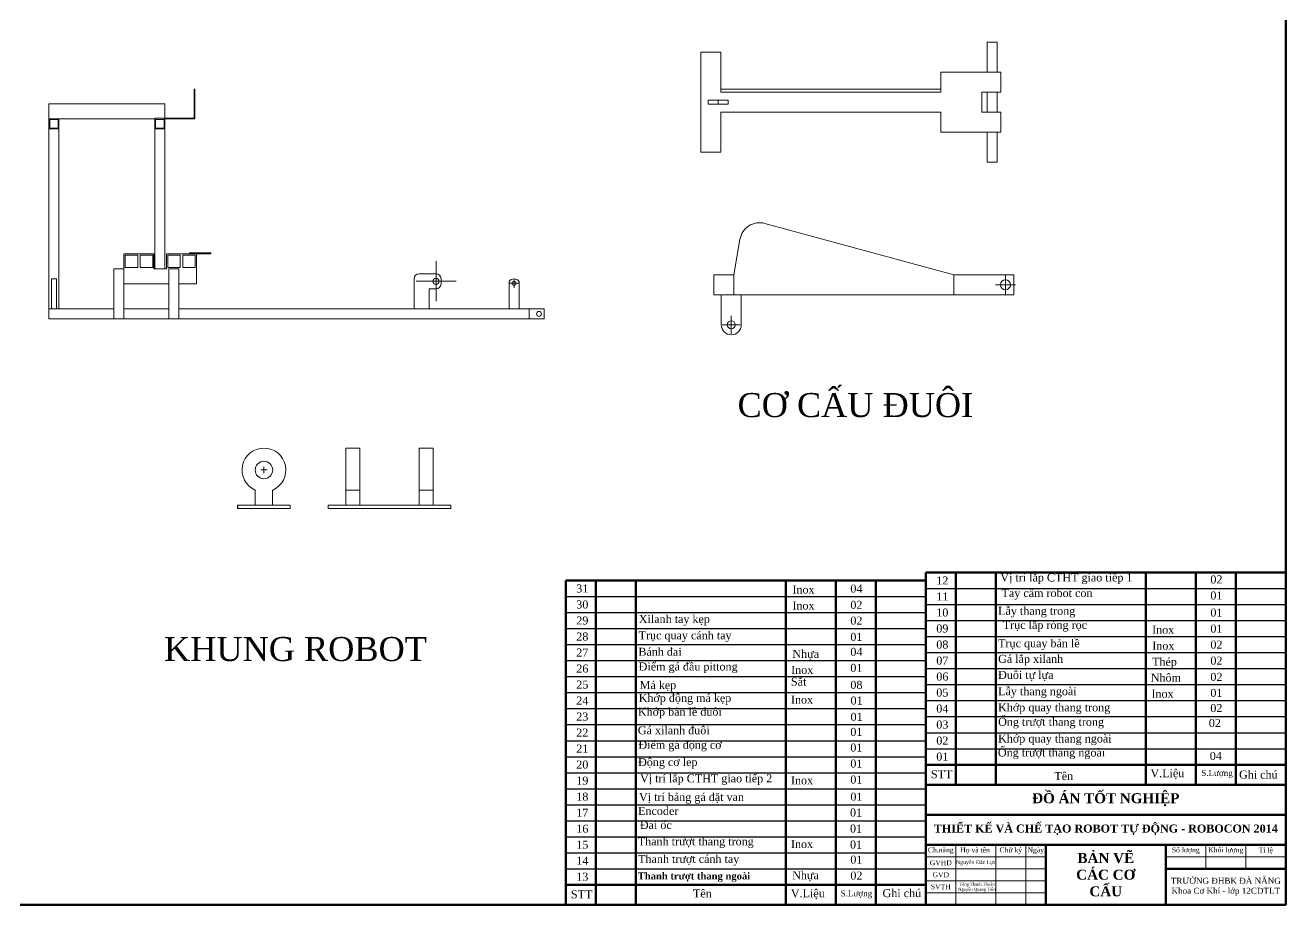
# Model space of a CAD drawing. Header units: millimetres. Extents: x -219 to 2642, y 0 to 2247.
# Drawn here: x 2012 to 2642, y 1100 to 1540 of the extents above; entities that cross this region are included whole.
import ezdxf

# ---------------------------------------------------------------- set-up
doc = ezdxf.new("R2010")
doc.units = ezdxf.units.MM
for name, color, linetype in [('dddd', 1, 'Continuous'), ('DUONGCINH', 1, 'Continuous'), ('TEXT', 1, 'Continuous')]:
    doc.layers.add(name, color=color, linetype=linetype)
doc.layers.add('NETCOBAN', color=1, linetype='Continuous', lineweight=20)
doc.styles.get("Standard").update_dxf_attribs({"font": 'times_0.ttf'})
doc.styles.add('style2', font='VTIMEN.TTF')

# ---------------------------------------------------------------- blocks, each defined once
blk = doc.blocks.new('SW_CENTERMARKSYMBOL_1')
at = {"color": 0, "linetype": 'Continuous', "lineweight": 0}
for p, q in [((0, 5), (0, 10)), ((-5, 0), (-10, 0)), ((0, 0), (-5, 0)), ((0, 0), (0, 5)), ((0, 0), (0, -5)), ((0, 0), (5, 0)), ((5, 0), (10, 0)), ((0, -5), (0, -10))]:
    blk.add_line(p, q, dxfattribs=at)
blk = doc.blocks.new('SW_CENTERMARKSYMBOL_2')
at = {"color": 0, "linetype": 'Continuous', "lineweight": 0}
for p, q in [((-1.25, 0), (-2.25, 0)), ((0, 0), (-1.25, 0)), ((0, 1.25), (0, 2.25)), ((0, 0), (0, 1.25)), ((0, 0), (0, -1.25)), ((0, 0), (1.25, 0)), ((1.25, 0), (2.25, 0)), ((0, -1.25), (0, -2.25))]:
    blk.add_line(p, q, dxfattribs=at)
blk = doc.blocks.new('SW_CENTERMARKSYMBOL_0')
at = {"color": 0, "linetype": 'Continuous', "lineweight": 0}
for p, q in [((-5, 0), (-9, 0)), ((0, 0), (-5, 0)), ((0, 5), (0, 9)), ((0, 0), (0, 5)), ((0, 0), (0, -5)), ((0, 0), (5, 0)), ((5, 0), (9, 0)), ((0, -5), (0, -9))]:
    blk.add_line(p, q, dxfattribs=at)

msp = doc.modelspace()

# ---------------------------------------------------------------- linework, layer by layer
at = {"color": 7, "linetype": 'Continuous', "lineweight": 20}
for p, q in [((2349.96, 1476.14), (2349.96, 1526.14)), ((2349.96, 1526.14), (2359.96, 1526.14)), ((2359.96, 1506.14), (2359.96, 1526.14)), ((2493.17, 1531.14), (2493.17, 1516.14)), ((2493.17, 1531.14), (2498.17, 1531.14)), ((2498.17, 1516.14), (2498.17, 1531.14)), ((2469.96, 1506.14), (2469.96, 1516.14)), ((2499.96, 1516.14), (2469.96, 1516.14)), ((2096.7, 1507.84), (2096.7, 1493.19)), ((2097.05, 1492.84), (2097.05, 1507.84)), ((2359.96, 1507.64), (2359.96, 1506.14)), ((2359.96, 1507.64), (2469.96, 1507.64)), ((2469.96, 1507.64), (2469.96, 1506.14)), ((2082.05, 1500.34), (2024.08, 1500.34)), ((2024.08, 1496.59), (2024.08, 1500.34)), ((2082.05, 1496.59), (2082.05, 1500.34)), ((2353.62, 1500.12), (2353.62, 1502.12)), ((2353.62, 1502.12), (2358.62, 1502.12)), ((2358.62, 1500.12), (2353.62, 1500.12)), ((2358.62, 1502.12), (2358.62, 1500.12)), ((2358.62, 1502.12), (2363.62, 1502.12)), ((2363.62, 1500.12), (2358.62, 1500.12)), ((2469.96, 1506.14), (2359.96, 1506.14)), ((2363.62, 1502.12), (2363.62, 1500.12)), ((2499.96, 1506.14), (2490.51, 1506.14)), ((2490.51, 1496.14), (2490.51, 1506.14)), ((2493.17, 1506.14), (2493.17, 1496.14)), ((2498.17, 1496.14), (2498.17, 1506.14)), ((2024.08, 1492.84), (2024.08, 1496.59)), ((2082.05, 1493.19), (2082.05, 1496.59)), ((2469.96, 1496.14), (2359.96, 1496.14)), ((2359.96, 1476.14), (2359.96, 1496.14)), ((2469.96, 1496.14), (2469.96, 1486.14)), ((2499.96, 1496.14), (2490.51, 1496.14)), ((2024.08, 1487.84), (2024.08, 1492.84)), ((2024.08, 1492.84), (2029.08, 1492.84)), ((2029.08, 1487.84), (2024.08, 1487.84)), ((2024.08, 1487.84), (2024.08, 1397.84)), ((2024.43, 1488.19), (2024.43, 1492.49)), ((2024.43, 1492.49), (2028.73, 1492.49)), ((2028.73, 1488.19), (2024.43, 1488.19)), ((2028.73, 1492.49), (2028.73, 1488.19)), ((2029.08, 1492.84), (2077.05, 1492.84)), ((2029.08, 1492.84), (2029.08, 1487.84)), ((2029.08, 1487.84), (2029.08, 1397.84)), ((2077.05, 1487.84), (2077.05, 1493.19)), ((2096.7, 1493.19), (2077.05, 1493.19)), ((2082.05, 1487.84), (2077.05, 1487.84)), ((2077.05, 1487.84), (2077.05, 1417.84)), ((2077.4, 1488.19), (2077.4, 1492.49)), ((2077.4, 1492.49), (2081.7, 1492.49)), ((2081.7, 1488.19), (2077.4, 1488.19)), ((2081.7, 1492.49), (2081.7, 1488.19)), ((2082.05, 1492.84), (2097.05, 1492.84)), ((2082.05, 1492.84), (2082.05, 1487.84)), ((2082.05, 1487.84), (2082.05, 1417.84)), ((2499.96, 1486.14), (2469.96, 1486.14)), ((2493.17, 1486.14), (2493.17, 1471.14)), ((2498.17, 1471.14), (2498.17, 1486.14)), ((2349.96, 1476.14), (2359.96, 1476.14)), ((2493.17, 1471.14), (2498.17, 1471.14)), ((2476.55, 1414.87), (2381.98, 1440.51)), ((2369.51, 1432.51), (2366.55, 1414.87)), ((2061.58, 1417.84), (2061.58, 1425.34)), ((2061.58, 1425.34), (2076.58, 1425.34)), ((2062.21, 1424.67), (2068.46, 1424.67)), ((2062.21, 1418.42), (2062.21, 1424.67)), ((2068.46, 1418.42), (2068.46, 1424.67)), ((2075.96, 1424.67), (2069.71, 1424.67)), ((2069.71, 1418.42), (2069.71, 1424.67)), ((2075.96, 1418.42), (2075.96, 1424.67)), ((2076.58, 1417.84), (2076.58, 1425.34)), ((2082.83, 1417.84), (2082.83, 1425.34)), ((2097.83, 1425.34), (2082.83, 1425.34)), ((2083.46, 1424.67), (2089.71, 1424.67)), ((2083.46, 1418.42), (2083.46, 1424.67)), ((2089.71, 1418.42), (2089.71, 1424.67)), ((2097.21, 1424.67), (2090.96, 1424.67)), ((2090.96, 1418.42), (2090.96, 1424.67)), ((2094.32, 1425.84), (2094.32, 1425.34)), ((2103.58, 1425.84), (2094.32, 1425.84)), ((2097.21, 1418.42), (2097.21, 1424.67)), ((2097.83, 1410.34), (2097.83, 1425.34)), ((2103.58, 1425.34), (2097.83, 1425.34)), ((2103.58, 1425.84), (2103.58, 1425.34)), ((2105.08, 1425.84), (2103.58, 1425.84)), ((2105.08, 1425.34), (2103.58, 1425.34)), ((2105.08, 1425.84), (2105.08, 1425.34)), ((2062.21, 1418.42), (2068.46, 1418.42)), ((2075.96, 1418.42), (2069.71, 1418.42)), ((2083.46, 1418.42), (2089.71, 1418.42)), ((2097.21, 1418.42), (2090.96, 1418.42)), ((2025.33, 1412.84), (2025.33, 1397.84)), ((2025.33, 1412.84), (2027.83, 1412.84)), ((2027.83, 1397.84), (2027.83, 1412.84)), ((2056.58, 1392.84), (2056.58, 1417.84)), ((2056.58, 1417.84), (2061.58, 1417.84)), ((2061.58, 1392.84), (2061.58, 1417.84)), ((2082.83, 1417.84), (2076.58, 1417.84)), ((2084.08, 1392.84), (2084.08, 1417.84)), ((2084.08, 1417.84), (2089.08, 1417.84)), ((2089.08, 1392.84), (2089.08, 1417.84)), ((2206.58, 1412.84), (2206.58, 1397.84)), ((2209.08, 1415.34), (2217.58, 1415.34)), ((2220.08, 1412.84), (2220.08, 1410.34)), ((2356.55, 1404.87), (2356.55, 1414.87)), ((2356.55, 1414.87), (2366.55, 1414.87)), ((2366.55, 1404.87), (2366.55, 1414.87)), ((2476.55, 1404.87), (2476.55, 1414.87)), ((2506.55, 1414.87), (2476.55, 1414.87)), ((2506.55, 1404.87), (2506.55, 1414.87)), ((2084.08, 1410.34), (2061.58, 1410.34)), ((2097.83, 1410.34), (2089.08, 1410.34)), ((2217.58, 1407.84), (2214.08, 1407.84)), ((2214.08, 1407.84), (2214.08, 1397.84)), ((2254.08, 1397.84), (2254.08, 1411.49)), ((2259.08, 1397.84), (2259.08, 1411.49)), ((2356.55, 1404.87), (2366.55, 1404.87)), ((2360.21, 1389.87), (2360.21, 1404.87)), ((2366.55, 1404.87), (2476.55, 1404.87)), ((2370.21, 1389.87), (2370.21, 1404.87)), ((2506.55, 1404.87), (2476.55, 1404.87)), ((2056.58, 1397.84), (2024.08, 1397.84)), ((2024.08, 1397.84), (2024.08, 1392.84)), ((2056.58, 1392.84), (2024.08, 1392.84)), ((2056.58, 1392.84), (2061.58, 1392.84)), ((2084.08, 1397.84), (2061.58, 1397.84)), ((2084.08, 1392.84), (2061.58, 1392.84)), ((2084.08, 1392.84), (2089.08, 1392.84)), ((2264.08, 1397.84), (2089.08, 1397.84)), ((2264.08, 1392.84), (2089.08, 1392.84)), ((2264.08, 1397.84), (2264.08, 1392.84)), ((2264.08, 1397.84), (2271.58, 1397.84)), ((2264.08, 1392.84), (2271.58, 1392.84)), ((2271.58, 1397.84), (2271.58, 1392.84))]:
    msp.add_line(p, q, dxfattribs=at)
at = {"lineweight": 20}
for p, q in [((2499.96, 1506.14), (2499.96, 1516.14)), ((2499.96, 1486.14), (2499.96, 1496.14))]:
    msp.add_line(p, q, dxfattribs=at)
at = {"color": 7, "linetype": 'Continuous', "lineweight": 15}
for p, q in [((2179.47, 1328.26), (2172.47, 1328.26)), ((2172.47, 1307.3), (2172.47, 1328.26)), ((2179.47, 1307.3), (2179.47, 1328.26)), ((2216.22, 1328.26), (2209.22, 1328.26)), ((2209.22, 1307.3), (2209.22, 1328.26)), ((2216.22, 1307.3), (2216.22, 1328.26)), ((2127.16, 1307.3), (2127.16, 1299.82)), ((2135.91, 1299.82), (2135.91, 1307.3)), ((2179.47, 1307.3), (2172.47, 1307.3)), ((2172.47, 1299.82), (2172.47, 1307.3)), ((2179.47, 1299.82), (2179.47, 1307.3)), ((2209.22, 1307.3), (2216.22, 1307.3)), ((2209.22, 1299.82), (2209.22, 1307.3)), ((2216.22, 1299.82), (2216.22, 1307.3)), ((2118.41, 1299.82), (2144.66, 1299.82)), ((2144.66, 1299.82), (2144.66, 1298.07)), ((2163.72, 1299.82), (2163.72, 1298.07)), ((2163.72, 1299.82), (2224.97, 1299.82)), ((2224.97, 1299.82), (2224.97, 1298.07)), ((2118.41, 1298.07), (2144.66, 1298.07)), ((2163.72, 1298.07), (2224.97, 1298.07))]:
    msp.add_line(p, q, dxfattribs=at)
for p, q in [((2118.41, 1299.82), (2118.41, 1298.07)), ((2282.44, 1230.06), (2462.44, 1230.09))]:
    msp.add_line(p, q)
at = {"color": 7, "linetype": 'Continuous', "lineweight": 20}
for centre, radius in [((2217.58, 1411.59), 1.6), ((2502.26, 1409.87), 2.5), ((2256.58, 1410.6), 1), ((2269.08, 1395.34), 1.25), ((2365.21, 1389.87), 2)]:
    msp.add_circle(centre, radius, dxfattribs=at)
at = {"color": 7, "linetype": 'Continuous', "lineweight": 15}
msp.add_circle((2131.54, 1317.32), 4.38, dxfattribs=at)
at = {"color": 7, "linetype": 'Continuous', "lineweight": 20}
for centre, radius, start, end in [((2379.37, 1430.86), 10, 74.82725, 170.47896), ((2209.08, 1412.84), 2.5, 90, 180), ((2217.58, 1412.84), 2.5, 0, 90), ((2256.58, 1409.85), 2.99, 33.20925, 146.79075), ((2217.58, 1410.34), 2.5, 270, 0), ((2365.21, 1389.87), 5, 180, 270), ((2365.21, 1389.87), 5, 270, 0)]:
    msp.add_arc(centre, radius, start, end, dxfattribs=at)
at = {"color": 7, "linetype": 'Continuous', "lineweight": 15}
msp.add_arc((2131.54, 1317.32), 10.94, 293.57818, 246.42182, dxfattribs=at)
at = {"layer": 'dddd', "lineweight": 70}
for p, q in [((2642.44, 1941.06), (2642.44, 1100.06)), ((2642.44, 1100.06), (1453.44, 1100.06))]:
    msp.add_line(p, q, dxfattribs=at)
at = {"layer": 'DUONGCINH', "lineweight": 50}
for p, q in [((2297.43, 1100.06), (2297.43, 1262.06)), ((2317.44, 1100.06), (2317.44, 1262.06)), ((2417.44, 1100.06), (2417.44, 1262.06)), ((2477.43, 1160.06), (2477.43, 1266.06)), ((2497.44, 1160.06), (2497.44, 1266.06)), ((2597.44, 1160.06), (2597.44, 1266.06)), ((2462.44, 1170.06), (2642.44, 1170.06)), ((2282.44, 1110.06), (2462.44, 1110.06))]:
    msp.add_line(p, q, dxfattribs=at)
at = {"layer": 'DUONGCINH'}
for p, q in [((2462.44, 1258.06), (2642.44, 1258.06)), ((2282.44, 1254.06), (2462.44, 1254.06)), ((2462.44, 1250.06), (2642.44, 1250.06)), ((2282.44, 1246.06), (2462.44, 1246.06)), ((2462.44, 1242.06), (2642.44, 1242.06)), ((2282.44, 1238.06), (2462.44, 1238.06)), ((2462.44, 1234.06), (2642.44, 1234.06)), ((2462.44, 1226.06), (2642.44, 1226.06)), ((2282.44, 1222.06), (2462.44, 1222.06)), ((2462.44, 1218.06), (2642.44, 1218.06)), ((2282.44, 1214.06), (2462.44, 1214.06)), ((2282.44, 1206.06), (2462.44, 1206.06)), ((2282.44, 1206.06), (2462.44, 1206.06)), ((2462.44, 1210.06), (2642.44, 1210.06)), ((2282.44, 1198.06), (2462.44, 1198.06)), ((2462.44, 1202.06), (2642.44, 1202.06)), ((2462.44, 1194.06), (2642.44, 1194.06)), ((2282.44, 1190.06), (2462.44, 1190.06)), ((2462.44, 1186.06), (2642.44, 1186.06)), ((2282.44, 1182.06), (2462.44, 1182.06)), ((2282.44, 1174.06), (2462.44, 1174.06)), ((2462.44, 1178.06), (2642.44, 1178.06)), ((2282.44, 1166.06), (2462.44, 1166.06)), ((2282.44, 1158.06), (2462.44, 1158.06)), ((2282.44, 1150.06), (2462.44, 1150.06)), ((2282.44, 1142.06), (2462.44, 1142.06)), ((2282.44, 1134.06), (2462.44, 1134.06)), ((2282.44, 1126.06), (2462.44, 1126.06)), ((2282.44, 1118.06), (2462.44, 1118.06))]:
    msp.add_line(p, q, dxfattribs=at)
at = {"layer": 'NETCOBAN', "lineweight": 50}
for p, q in [((2282.44, 1262.06), (2282.44, 1100.06)), ((2282.44, 1262.06), (2462.44, 1262.06)), ((2392.44, 1100.06), (2392.44, 1262.06)), ((2437.44, 1100.06), (2437.44, 1262.06)), ((2462.44, 1266.06), (2462.44, 1160.06)), ((2462.44, 1266.06), (2642.44, 1266.06)), ((2572.44, 1160.06), (2572.44, 1266.06)), ((2617.44, 1160.06), (2617.44, 1266.06)), ((2462.44, 1145.06), (2642.44, 1145.06)), ((2462.44, 1130.06), (2642.44, 1130.06)), ((2522.44, 1100.06), (2522.44, 1130.06)), ((2582.44, 1100.06), (2582.44, 1130.06)), ((2582.44, 1118.06), (2642.44, 1118.06))]:
    msp.add_line(p, q, dxfattribs=at)
at = {"layer": 'NETCOBAN'}
msp.add_line((2462.44, 1100.06), (2462.44, 1130.06), dxfattribs=at)
at = {"layer": 'NETCOBAN', "color": 3}
for p, q in [((2477.44, 1100.06), (2477.44, 1130.06)), ((2497.44, 1100.06), (2497.44, 1130.06)), ((2512.44, 1100.06), (2512.44, 1130.06)), ((2602.44, 1118.06), (2602.44, 1130.06)), ((2622.44, 1118.06), (2622.44, 1130.06)), ((2462.44, 1124.06), (2522.44, 1124.06)), ((2582.44, 1124.06), (2642.44, 1124.06)), ((2462.44, 1118.06), (2522.44, 1118.06)), ((2462.44, 1112.06), (2522.44, 1112.06)), ((2462.44, 1106.06), (2522.44, 1106.06))]:
    msp.add_line(p, q, dxfattribs=at)
at = {"layer": 'NETCOBAN', "lineweight": 50}
msp.add_lwpolyline([(2642.44, 1100.06), (2462.44, 1100.06), (2462.44, 1160.06), (2642.44, 1160.06)], close=True, dxfattribs=at)

# ---------------------------------------------------------------- block references
at = {"color": 7, "linetype": 'Continuous', "lineweight": 20}
for name, p in [('SW_CENTERMARKSYMBOL_1', (2217.58, 1411.59)), ('SW_CENTERMARKSYMBOL_2', (2256.58, 1410.6))]:
    msp.add_blockref(name, p, dxfattribs=at)
at = {"color": 7, "linetype": 'Continuous', "lineweight": 20, "xscale": 0.5, "yscale": 0.5, "zscale": 0.5, "rotation": 90}
for name, p in [('SW_CENTERMARKSYMBOL_1', (2502.26, 1409.87)), ('SW_CENTERMARKSYMBOL_0', (2365.21, 1389.87))]:
    msp.add_blockref(name, p, dxfattribs=at)
at = {"color": 7, "linetype": 'Continuous', "lineweight": 0, "xscale": 0.1749999999999545, "yscale": 0.1749999999999545, "zscale": 0.175}
msp.add_blockref('SW_CENTERMARKSYMBOL_0', (2131.54, 1317.32), dxfattribs=at)

# ---------------------------------------------------------------- texts
at = {"attachment_point": 1}
for s, width, insert, char_height in [(' Xilanh tay kẹp', 75, (2317.44, 1244.84), 4), (' Trục quay cánh tay', 75, (2317.35, 1236.68), 4), (' {\\H1.1429x;Bánh đai}', 75, (2317.44, 1228.48), 3.5), (' Điểm gá đầu pittong', 75, (2317.38, 1221.13), 4), (' Má kẹp', 75, (2317.91, 1211.85), 4), ('\\pi-3.5,l3.5;{\\fTimes New Roman|b1|i0|c0|p18; Thanh trượt thang ngoài}', 90.2385, (2317.13, 1116.2), 3.5)]:
    msp.add_mtext_dynamic_manual_height_columns(s, width=width, gutter_width=17.5, heights=[0], dxfattribs=dict(at, insert=insert, char_height=char_height))
at = {"layer": 'NETCOBAN', "attachment_point": 5}
for s, insert, char_height, width in [('{\\fTimes New Roman|b0|i0|c0|p18;CƠ CẤU ĐUÔI}', (2427.24, 1349.67), 12, 291.4021), ('{\\fTimes New Roman|b0|i0|c0|p18;KHUNG ROBOT}', (2147.32, 1227.78), 12, 291.4021), ('{\\fTimes New Roman|b1|i0|c0|p18;ĐỒ ÁN TỐT NGHIỆP}', (2552.44, 1152.56), 5, 180), ('{\\fTimes New Roman|b1|i0|c0|p18;THIẾT KẾ VÀ CHẾ TẠO ROBOT TỰ ĐỘNG - ROBOCON 2014}', (2552.44, 1137.56), 4, 171.4906), ('{\\fTimes New Roman|b0|i0|c0|p18;Ch.năng}', (2469.94, 1127.06), 2.5, 15), ('{\\fTimes New Roman|b0|i0|c0|p18;Họ và tên}', (2487.08, 1127.13), 2.5, 15), ('{\\fTimes New Roman|b0|i0|c0|p18;Số lượng} ', (2592.44, 1127.06), 2.5, 15.823), ('{\\fTimes New Roman|b0|i0|c0|p18;Khối lượng}', (2612.44, 1127.06), 2.5, 20), ('{\\fTimes New Roman|b0|i0|c0|p18;Tỉ lệ}', (2632.44, 1127.06), 2.5, 20), ('{\\fTimes New Roman|b0|i0|c0|p18;GVHD}', (2469.94, 1121.06), 2.5, 15), ('{\\fTimes New Roman|b0|i0|c0|p18;Nguyễn Đắc Lực}', (2487.54, 1121.03), 1.9, 19.8828), ('{\\fTimes New Roman|b1|i0|c0|p18;BẢN VẼ CÁC CƠ CẤU}', (2552.44, 1115.06), 5, 46.4116), ('{\\fTimes New Roman|b0|i0|c0|p18;GVD}', (2469.94, 1115.06), 2.5, 15), ('{\\fTimes New Roman|b0|i0|c0|p18;SVTH}', (2469.94, 1109.06), 2.5, 15), ('Tống Thanh Thuận\\PNguyễn Quang Tiên', (2487.99, 1108.88), 1.5, 21.7205)]:
    msp.add_mtext(s, dxfattribs=dict(at, insert=insert, char_height=char_height, width=width))
at = {"layer": 'NETCOBAN', "attachment_point": 5, "style": 'style2'}
for s, insert, char_height, width in [('{\\fTimes New Roman|b0|i0|c0|p18;Chữ ký}', (2504.94, 1127.06), 2.5, 15), ('{\\fTimes New Roman|b0|i0|c0|p18;TRƯỜNG ĐHBK ĐÀ NẴNG\\PKhoa Cơ Khí - lớp 12CDTLT}', (2612.44, 1109.06), 3, 60)]:
    msp.add_mtext(s, dxfattribs=dict(at, insert=insert, char_height=char_height, width=width))
at = {"layer": 'NETCOBAN', "lineweight": 50, "insert": (2517.44, 1127.06), "char_height": 2.5, "width": 7.8657, "attachment_point": 5}
msp.add_mtext('{\\fTimes New Roman|b0|i0|c0|p18;Ngày}', dxfattribs=at)
at = {"layer": 'TEXT'}
for s, insert, char_height, width, attachment_point in [('{\\fVNtimes new roman|b0|i0|c0|p34;12}', (2467.71, 1264.11), 4, 12.6141, 1), ('Vị trí lắp CTHT giao tiếp 1', (2499.69, 1265.61), 4, 75, 1), ('{\\fVNtimes new roman|b0|i0|c0|p34;02}', (2604.74, 1264.63), 4, 25, 1), ('{\\fVNtimes new roman|b0|i0|c0|p34;31}', (2287.71, 1260.11), 4, 12.6141, 1), ('{\\fTimes New Roman|b0|i0|c0|p18;Inox}', (2395.77, 1259.58), 4, 25, 1), ('{\\fVNtimes new roman|b0|i0|c0|p34;04}', (2424.74, 1260.04), 4, 25, 1), ('{\\fVNtimes new roman|b0|i0|c0|p34;11}', (2467.71, 1256.11), 4, 12.6141, 1), ('Tay cầm robot con', (2500.32, 1257.83), 4, 75, 1), ('{\\fVNtimes new roman|b0|i0|c0|p34;01}', (2604.74, 1256.63), 4, 25, 1), ('{\\fVNtimes new roman|b0|i0|c0|p34;30}', (2287.71, 1252.11), 4, 12.6141, 1), ('{\\fTimes New Roman|b0|i0|c0|p18;Inox}', (2395.77, 1251.58), 4, 25, 1), ('{\\fVNtimes new roman|b0|i0|c0|p34;02}', (2424.74, 1251.94), 4, 25, 1), ('\\fVNtimes new roman|b0|i0|c0|p34;10', (2467.71, 1248.11), 4, 12.6141, 1), ('Lẫy thang trong', (2498.62, 1248.94), 4, 75, 1), ('{\\fVNtimes new roman|b0|i0|c0|p34;01}', (2604.74, 1248.06), 4, 25, 1), ('{\\fVNtimes new roman|b0|i0|c0|p34;29}', (2287.71, 1244.11), 4, 12.6141, 1), ('{\\fVNtimes new roman|b0|i0|c0|p34;02}', (2424.74, 1244.04), 4, 25, 1), ('Trục lắp ròng rọc', (2500.96, 1241.89), 4, 75, 1), ('{\\fVNtimes new roman|b0|i0|c0|p34;28}', (2287.71, 1236.11), 4, 12.6141, 1), ('{\\fVNtimes new roman|b0|i0|c0|p34;01}', (2424.74, 1235.94), 4, 25, 1), ('\\fVNtimes new roman|b0|i0|c0|p34;09', (2467.71, 1240.11), 4, 12.6141, 1), ('{\\fTimes New Roman|b0|i0|c0|p18;Inox}', (2575.59, 1239.51), 4, 25, 1), ('{\\fVNtimes new roman|b0|i0|c0|p34;01}', (2604.74, 1240.04), 4, 25, 1), ('\\fVNtimes new roman|b0|i0|c0|p34;08', (2467.71, 1232.11), 4, 12.6141, 1), ('Trục quay bản lề', (2498.62, 1232.7), 4, 75, 1), ('{\\fTimes New Roman|b0|i0|c0|p18;Inox}', (2575.68, 1231.56), 4, 25, 1), ('{\\fVNtimes new roman|b0|i0|c0|p34;02}', (2604.74, 1232.04), 4, 25, 1), ('{\\fVNtimes new roman|b0|i0|c0|p34;27}', (2287.71, 1228.11), 4, 12.6141, 1), ('Nhựa', (2395.75, 1227.44), 4, 25, 1), ('{\\fVNtimes new roman|b0|i0|c0|p34;04}', (2424.74, 1228.46), 4, 25, 1), ('\\fVNtimes new roman|b0|i0|c0|p34;07', (2467.71, 1224.11), 4, 12.6141, 1), ('Gá lắp xilanh', (2498.62, 1224.94), 4, 75, 1), ('{\\fTimes New Roman|b0|i0|c0|p18;Thép}', (2575.59, 1223.51), 4, 25, 1), ('{\\fVNtimes new roman|b0|i0|c0|p34;02}', (2604.74, 1224.04), 4, 25, 1), ('{\\fVNtimes new roman|b0|i0|c0|p34;26}', (2287.71, 1220.11), 4, 12.6141, 1), ('{\\fTimes New Roman|b0|i0|c0|p18;Inox}', (2395.15, 1219.44), 4, 25, 1), ('{\\fVNtimes new roman|b0|i0|c0|p34;01}', (2424.74, 1220.46), 4, 25, 1), ('Đuôi tự lựa', (2498.62, 1216.94), 4, 75, 1), ('{\\fVNtimes new roman|b0|i0|c0|p34;25}', (2287.71, 1212.11), 4, 12.6141, 1), ('Sắt', (2395.03, 1213.55), 4, 25, 1), ('{\\fVNtimes new roman|b0|i0|c0|p34;08}', (2424.74, 1211.94), 4, 25, 1), ('\\fVNtimes new roman|b0|i0|c0|p34;06', (2467.71, 1216.11), 4, 12.6141, 1), ('{\\fTimes New Roman|b0|i0|c0|p18;Nhôm}', (2574.93, 1215.58), 4, 25, 1), ('{\\fVNtimes new roman|b0|i0|c0|p34;02}', (2604.74, 1215.94), 4, 25, 1), ('{\\fVNtimes new roman|b0|i0|c0|p34;24}', (2287.71, 1204.11), 4, 12.6141, 1), ('Khớp động má kẹp', (2318.91, 1205.41), 4, 75, 1), ('{\\fTimes New Roman|b0|i0|c0|p18;Inox}', (2395.03, 1204.56), 4, 25, 1), ('{\\fVNtimes new roman|b0|i0|c0|p34;01}', (2424.83, 1204.13), 4, 25, 1), ('\\fVNtimes new roman|b0|i0|c0|p34;05', (2467.71, 1208.11), 4, 12.6141, 1), ('Lẫy thang ngoài', (2498.62, 1208.76), 4, 75, 1), ('{\\fTimes New Roman|b0|i0|c0|p18;Inox}', (2575.27, 1207.56), 4, 25, 1), ('{\\fVNtimes new roman|b0|i0|c0|p34;01}', (2604.74, 1207.94), 4, 25, 1), ('Khớp bản lề đuôi', (2318.5, 1198.52), 4, 75, 1), ('\\fVNtimes new roman|b0|i0|c0|p34;04', (2467.71, 1200.11), 4, 12.6141, 1), ('Khớp quay thang trong', (2498.62, 1200.69), 4, 75, 1), ('{\\fVNtimes new roman|b0|i0|c0|p34;02}', (2604.71, 1200.35), 4, 25, 1), ('{\\fVNtimes new roman|b0|i0|c0|p34;23}', (2287.71, 1196.11), 4, 12.6141, 1), ('{\\fVNtimes new roman|b0|i0|c0|p34;01}', (2424.83, 1195.97), 4, 25, 1), ('\\fVNtimes new roman|b0|i0|c0|p34;03', (2467.71, 1192.11), 4, 12.6141, 1), ('Ống trượt thang trong', (2498.62, 1193.48), 4, 75, 1), ('{\\fVNtimes new roman|b0|i0|c0|p34;02}', (2603.96, 1192.9), 4, 25, 1), ('{\\fVNtimes new roman|b0|i0|c0|p34;22}', (2287.71, 1188.11), 4, 12.6141, 1), ('Gá xilanh đuôi', (2318.5, 1189.25), 4, 75, 1), ('{\\fVNtimes new roman|b0|i0|c0|p34;01}', (2424.74, 1188.46), 4, 25, 1), ('Khớp quay thang ngoài', (2498.62, 1185.14), 4, 75, 1), ('{\\fVNtimes new roman|b0|i0|c0|p34;21}', (2287.71, 1180.11), 4, 12.6141, 1), ('Điểm gá động cơ', (2318.79, 1182.03), 4, 75, 1), ('{\\fVNtimes new roman|b0|i0|c0|p34;01}', (2424.74, 1180.63), 4, 25, 1), ('\\fVNtimes new roman|b0|i0|c0|p34;02', (2467.71, 1184.11), 4, 12.6141, 1), ('Ống trượt thang ngoài', (2498.51, 1178.16), 4, 75, 1), ('Động cơ lep', (2318.6, 1173.38), 4, 75, 1), ('{\\fVNtimes new roman|b0|i0|c0|p34;01}', (2424.74, 1172.63), 4, 25, 1), ('\\fVNtimes new roman|b0|i0|c0|p34;01', (2467.71, 1176.11), 4, 12.6141, 1), ('{\\fVNtimes new roman|b0|i0|c0|p34;04}', (2604.43, 1176.45), 4, 25, 1), ('{\\fVNtimes new roman|b0|i0|c0|p34;20}', (2287.71, 1172.11), 4, 12.6141, 1), ('\\fVNtimes new roman|b0|i0|c0|p34;STT', (2465.03, 1167.28), 4, 9.2349, 1), ('{\\fTimes New Roman|b0|i0|c0|p18;Tên}', (2531.43, 1166.4), 4, 21.0435, 2), ('{\\fTimes New Roman|b0|i0|c0|p18;V.Liệu}', (2583.23, 1167.8), 4, 21.0435, 2), ('{\\fTimes New Roman|b0|i0|c0|p18;S.Lượng}', (2608.06, 1167.41), 3, 21.0435, 2), ('{\\fTimes New Roman|b0|i0|c0|p18;Ghi chú}', (2628.72, 1167.12), 4, 21.0435, 2), ('{\\fVNtimes new roman|b0|i0|c0|p34;19}', (2287.71, 1164.11), 4, 12.6141, 1), ('Vị trí lắp CTHT giao tiếp 2', (2319.6, 1165.23), 4, 75, 1), ('{\\fTimes New Roman|b0|i0|c0|p18;Inox}', (2395.03, 1164.22), 4, 25, 1), ('{\\fVNtimes new roman|b0|i0|c0|p34;01}', (2424.74, 1164.63), 4, 25, 1), ('{\\fVNtimes new roman|b0|i0|c0|p34;18}', (2287.71, 1156.11), 4, 12.6141, 1), ('Vị trí bảng gá đặt van', (2319.05, 1155.91), 4, 75, 1), ('{\\fVNtimes new roman|b0|i0|c0|p34;01}', (2424.74, 1156.06), 4, 25, 1), ('{\\fVNtimes new roman|b0|i0|c0|p34;17}', (2287.71, 1148.11), 4, 12.6141, 1), ('Encoder', (2318.62, 1148.94), 4, 75, 1), ('{\\fVNtimes new roman|b0|i0|c0|p34;01}', (2424.57, 1148.17), 4, 25, 1), ('Đai ốc ', (2319.51, 1141.92), 4, 75, 1), ('{\\fVNtimes new roman|b0|i0|c0|p34;16}', (2287.71, 1140.11), 4, 12.6141, 1), ('{\\fVNtimes new roman|b0|i0|c0|p34;01}', (2424.57, 1140.17), 4, 25, 1), ('{\\fVNtimes new roman|b0|i0|c0|p34;15}', (2287.71, 1132.11), 4, 12.6141, 1), ('Thanh trượt thang trong', (2318.45, 1133.74), 4, 75, 1), ('{\\fTimes New Roman|b0|i0|c0|p18;Inox}', (2395.03, 1132.41), 4, 25, 1), ('{\\fVNtimes new roman|b0|i0|c0|p34;01}', (2424.57, 1132.17), 4, 25, 1), ('{\\fVNtimes new roman|b0|i0|c0|p34;14}', (2287.71, 1124.11), 4, 12.6141, 1), ('Thanh trượt cánh tay', (2318.62, 1124.94), 4, 75, 1), ('{\\fVNtimes new roman|b0|i0|c0|p34;01}', (2424.74, 1124.63), 4, 25, 1), ('{\\fVNtimes new roman|b0|i0|c0|p34;13}', (2287.71, 1116.11), 4, 12.6141, 1), ('{\\fTimes New Roman|b0|i0|c0|p18;Nhựa}', (2395.65, 1116.81), 4, 25, 1), ('{\\fVNtimes new roman|b0|i0|c0|p34;02}', (2424.74, 1116.63), 4, 25, 1), ('\\fVNtimes new roman|b0|i0|c0|p34;STT', (2285.03, 1107.28), 4, 9.2349, 1), ('{\\fTimes New Roman|b0|i0|c0|p18;Tên}', (2350.72, 1107.73), 4, 21.0435, 2), ('{\\fTimes New Roman|b0|i0|c0|p18;V.Liệu}', (2403.45, 1107.78), 4, 21.0435, 2), ('{\\fTimes New Roman|b0|i0|c0|p18;S.Lượng}', (2427.76, 1107.25), 3, 21.0435, 2), ('{\\fTimes New Roman|b0|i0|c0|p18;Ghi chú}', (2450.48, 1107.87), 4, 21.0435, 2)]:
    msp.add_mtext(s, dxfattribs=dict(at, insert=insert, char_height=char_height, width=width, attachment_point=attachment_point))

doc.saveas('drawing.dxf')
